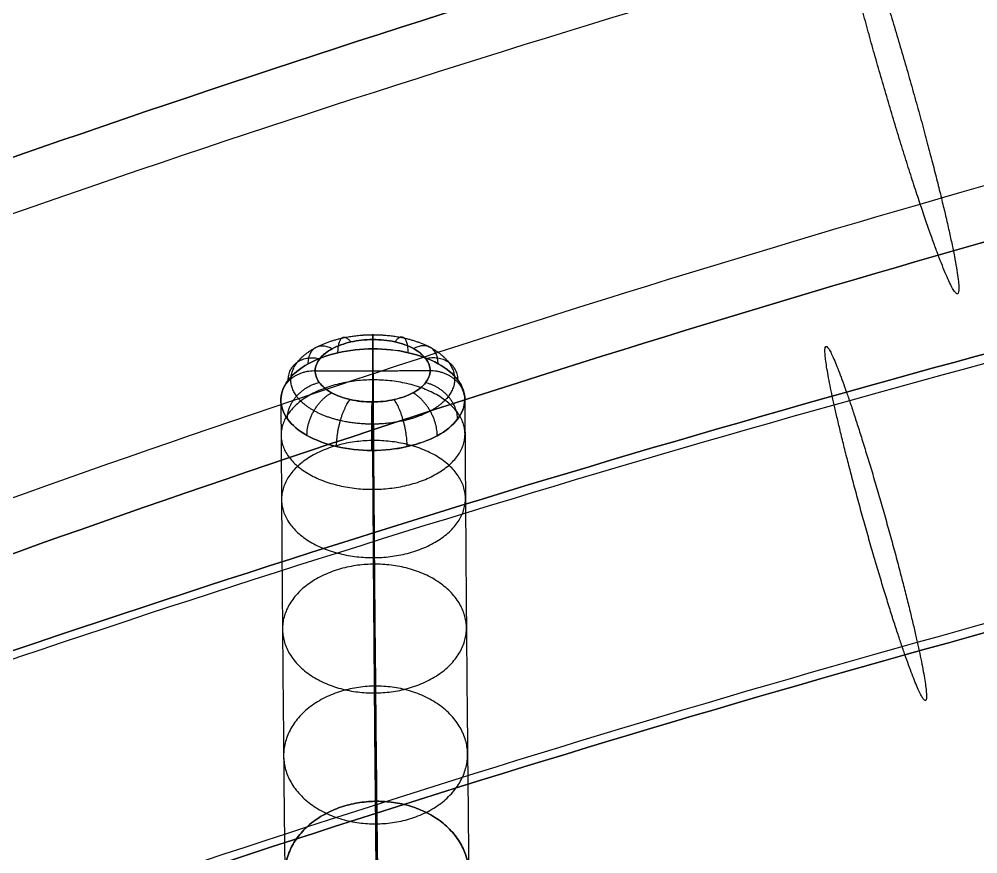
# Model space of a CAD drawing. Header units: millimetres. Extents: x -153 to 394, y -76 to 487.
# Drawn here: x 10.38 to 31.23, y 452.54 to 470.69 of the extents above; entities that cross this region are included whole.
import ezdxf

# ---------------------------------------------------------------- set-up
doc = ezdxf.new("R2010")
doc.units = ezdxf.units.MM
doc.layers.add('Livello 01', color=7, linetype='Continuous', true_color=0x000000)

msp = doc.modelspace()

# ---------------------------------------------------------------- linework, layer by layer
at = {"layer": 'Livello 01'}
for points, knots in [([(-1.013, 463.529, 777.015), (8.63, 467.283, 777.948), (28.249, 473.92, 779.46), (58.485, 481.166, 780.844), (89.216, 485.585, 781.525), (120.223, 487.089, 781.694), (151.23, 485.585, 781.525), (181.961, 481.166, 780.844), (212.196, 473.921, 779.46), (231.816, 467.283, 777.948), (241.459, 463.529, 777.015)], [0, 0, 0, 0, 30.905522, 61.678103, 92.359919, 122.993317, 153.626714, 184.30853, 215.081111, 245.986634, 245.986634, 245.986634, 245.986634]), ([(241.459, 463.529, 777.015), (231.816, 467.283, 777.948), (212.196, 473.921, 779.46), (181.961, 481.166, 780.844), (151.23, 485.585, 781.525), (120.223, 487.089, 781.694), (89.216, 485.585, 781.525), (58.485, 481.166, 780.844), (28.249, 473.92, 779.46), (8.63, 467.283, 777.948), (-1.013, 463.529, 777.015)], [-245.986634, -245.986634, -245.986634, -245.986634, -215.081111, -184.30853, -153.626714, -122.993317, -92.359919, -61.678103, -30.905522, 0, 0, 0, 0]), ([(-1.187, 462.248, 783.967), (8.498, 466.018, 784.904), (28.189, 472.68, 786.421), (58.491, 479.94, 787.808), (89.247, 484.362, 788.49), (120.222, 485.864, 788.658), (151.199, 484.362, 788.49), (181.955, 479.94, 787.808), (212.257, 472.68, 786.421), (231.948, 466.019, 784.904), (241.633, 462.248, 783.967)], [0, 0, 0, 0, 30.905522, 61.678103, 92.359919, 122.993317, 153.626714, 184.30853, 215.081111, 245.986634, 245.986634, 245.986634, 245.986634]), ([(1.614, 457.061, 775.89), (11.051, 460.735, 776.803), (30.251, 467.231, 778.282), (59.837, 474.32, 779.637), (89.901, 478.644, 780.303), (120.224, 480.114, 780.468), (150.545, 478.644, 780.303), (180.61, 474.32, 779.637), (210.195, 467.231, 778.282), (229.395, 460.735, 776.803), (238.832, 457.061, 775.89)], [0, 0, 0, 0, 30.905522, 61.678103, 92.359919, 122.993317, 153.626714, 184.30853, 215.081111, 245.986634, 245.986634, 245.986634, 245.986634]), ([(239.007, 455.781, 782.842), (229.527, 459.471, 783.759), (210.255, 465.99, 785.243), (180.604, 473.094, 786.601), (150.514, 477.42, 787.267), (120.223, 478.888, 787.432), (89.932, 477.42, 787.267), (59.842, 473.095, 786.601), (30.191, 465.99, 785.243), (10.919, 459.471, 783.759), (1.44, 455.781, 782.842)], [-245.986634, -245.986634, -245.986634, -245.986634, -215.081111, -184.30853, -153.626714, -122.993317, -92.359919, -61.678103, -30.905522, 0, 0, 0, 0]), ([(1.44, 455.781, 782.842), (10.919, 459.471, 783.759), (30.191, 465.99, 785.243), (59.842, 473.095, 786.601), (89.932, 477.42, 787.267), (120.223, 478.888, 787.432), (150.514, 477.42, 787.267), (180.604, 473.094, 786.601), (210.255, 465.99, 785.243), (229.527, 459.471, 783.759), (239.007, 455.781, 782.842)], [0, 0, 0, 0, 30.905522, 61.678103, 92.359919, 122.993317, 153.626714, 184.30853, 215.081111, 245.986634, 245.986634, 245.986634, 245.986634]), ([(241.553, 452.871, 783.913), (231.894, 456.536, 784.845), (217.149, 461.395, 785.977), (197.089, 466.546, 787.045), (184.434, 469.197, 787.546), (174.246, 470.973, 787.859), (166.582, 472.131, 788.053), (158.892, 473.114, 788.209), (148.614, 474.188, 788.371), (138.302, 474.907, 788.468), (129.265, 475.22, 788.507), (124.096, 475.308, 788.517), (120.227, 475.327, 788.52), (116.348, 475.308, 788.517), (111.181, 475.22, 788.507), (102.143, 474.907, 788.468), (89.251, 474.008, 788.346), (73.85, 472.218, 788.072), (53.428, 468.895, 787.504), (28.201, 463.011, 786.354), (8.552, 456.536, 784.845), (-1.108, 452.871, 783.913)], [-246.761261, -246.761261, -246.761261, -246.761261, -215.803164, -200.372041, -184.940919, -177.241543, -169.542167, -161.842792, -154.143416, -138.762023, -131.071327, -127.225979, -123.38063, -119.535282, -115.689934, -107.999238, -92.617845, -77.219094, -61.820342, -30.958097, 0, 0, 0, 0]), ([(-1.108, 452.871, 783.913), (8.552, 456.536, 784.845), (28.201, 463.011, 786.354), (53.428, 468.895, 787.504), (73.85, 472.218, 788.072), (89.251, 474.008, 788.346), (102.143, 474.907, 788.468), (111.181, 475.22, 788.507), (116.348, 475.308, 788.517), (120.227, 475.327, 788.52), (124.096, 475.308, 788.517), (129.265, 475.22, 788.507), (138.302, 474.907, 788.468), (148.614, 474.188, 788.371), (158.892, 473.114, 788.209), (166.582, 472.131, 788.053), (174.246, 470.973, 787.859), (184.434, 469.197, 787.546), (197.089, 466.546, 787.045), (217.149, 461.395, 785.977), (231.894, 456.536, 784.845), (241.553, 452.871, 783.913)], [0, 0, 0, 0, 30.958097, 61.820342, 77.219094, 92.617845, 107.999238, 115.689934, 119.535282, 123.38063, 127.225979, 131.071327, 138.762023, 154.143416, 161.842792, 169.542167, 177.241543, 184.940919, 200.372041, 215.803164, 246.761261, 246.761261, 246.761261, 246.761261]), ([(-1.528, 452.546, 789.545), (8.188, 456.232, 790.482), (27.939, 462.741, 791.999), (53.269, 468.648, 793.153), (73.756, 471.981, 793.723), (89.197, 473.776, 793.998), (102.116, 474.677, 794.12), (111.169, 474.99, 794.159), (116.343, 475.078, 794.17), (120.226, 475.096, 794.172), (124.101, 475.078, 794.17), (129.277, 474.99, 794.159), (138.329, 474.677, 794.12), (148.663, 473.956, 794.022), (158.966, 472.879, 793.861), (166.677, 471.893, 793.704), (174.364, 470.732, 793.51), (184.586, 468.95, 793.195), (197.289, 466.289, 792.692), (217.437, 461.116, 791.62), (232.258, 456.232, 790.482), (241.974, 452.546, 789.545)], [0, 0, 0, 0, 30.958097, 61.820342, 77.219094, 92.617845, 107.999238, 115.689934, 119.535282, 123.38063, 127.225979, 131.071327, 138.762023, 154.143416, 161.842792, 169.542167, 177.241543, 184.940919, 200.372041, 215.803164, 246.761261, 246.761261, 246.761261, 246.761261]), ([(0.911, 447.589, 783.758), (10.415, 451.194, 784.675), (29.744, 457.564, 786.16), (54.555, 463.351, 787.291), (74.637, 466.619, 787.849), (89.778, 468.379, 788.119), (102.451, 469.262, 788.238), (111.334, 469.57, 788.277), (116.412, 469.656, 788.287), (120.22, 469.674, 788.29), (124.035, 469.656, 788.287), (129.112, 469.57, 788.277), (137.995, 469.262, 788.238), (148.131, 468.556, 788.143), (158.236, 467.499, 787.984), (165.797, 466.533, 787.831), (173.332, 465.395, 787.64), (183.35, 463.648, 787.332), (195.796, 461.041, 786.839), (215.527, 455.974, 785.789), (230.031, 451.194, 784.675), (239.535, 447.589, 783.758)], [0, 0, 0, 0, 30.958097, 61.820342, 77.219094, 92.617845, 107.999238, 115.689934, 119.535282, 123.38063, 127.225979, 131.071327, 138.762023, 154.143416, 161.842792, 169.542167, 177.241543, 184.940919, 200.372041, 215.803164, 246.761261, 246.761261, 246.761261, 246.761261]), ([(0.491, 447.264, 789.39), (10.05, 450.89, 790.313), (29.482, 457.294, 791.805), (54.396, 463.103, 792.94), (74.542, 466.382, 793.501), (89.724, 468.146, 793.771), (102.423, 469.032, 793.89), (111.321, 469.339, 793.929), (116.407, 469.426, 793.939), (120.22, 469.444, 793.942), (124.041, 469.426, 793.939), (129.124, 469.339, 793.929), (138.022, 469.032, 793.89), (148.18, 468.323, 793.795), (158.31, 467.264, 793.636), (165.892, 466.295, 793.482), (173.451, 465.154, 793.291), (183.503, 463.401, 792.981), (195.997, 460.784, 792.487), (215.814, 455.695, 791.432), (230.396, 450.89, 790.313), (239.955, 447.264, 789.39)], [0, 0, 0, 0, 30.958097, 61.820342, 77.219094, 92.617845, 107.999238, 115.689934, 119.535282, 123.38063, 127.225979, 131.071327, 138.762023, 154.143416, 161.842792, 169.542167, 177.241543, 184.940919, 200.372041, 215.803164, 246.761261, 246.761261, 246.761261, 246.761261]), ([(239.955, 447.264, 789.39), (230.396, 450.89, 790.313), (215.814, 455.695, 791.432), (195.997, 460.784, 792.487), (183.503, 463.401, 792.981), (173.451, 465.154, 793.291), (165.892, 466.295, 793.482), (158.31, 467.264, 793.636), (148.18, 468.323, 793.795), (138.022, 469.032, 793.89), (129.124, 469.339, 793.929), (124.041, 469.426, 793.939), (120.22, 469.444, 793.942), (116.407, 469.426, 793.939), (111.321, 469.339, 793.929), (102.423, 469.032, 793.89), (89.724, 468.146, 793.771), (74.542, 466.382, 793.501), (54.396, 463.103, 792.94), (29.482, 457.294, 791.805), (10.05, 450.89, 790.313), (0.491, 447.264, 789.39)], [-246.761261, -246.761261, -246.761261, -246.761261, -215.803164, -200.372041, -184.940919, -177.241543, -169.542167, -161.842792, -154.143416, -138.762023, -131.071327, -127.225979, -123.38063, -119.535282, -115.689934, -107.999238, -92.617845, -77.219094, -61.820342, -30.958097, 0, 0, 0, 0]), ([(18.067, 463.723, 787.14), (17.904, 463.722, 787.14), (17.742, 463.704, 787.166), (17.442, 463.636, 787.269), (17.304, 463.586, 787.345), (17.073, 463.461, 787.536), (16.98, 463.387, 787.651), (16.853, 463.224, 787.901), (16.819, 463.136, 788.037), (16.817, 463.048, 788.173), (16.814, 462.959, 788.311), (16.845, 462.87, 788.449), (16.966, 462.705, 788.705), (17.057, 462.63, 788.823), (17.286, 462.503, 789.02), (17.424, 462.452, 789.1), (17.725, 462.383, 789.209), (17.889, 462.365, 789.239), (18.053, 462.365, 789.241)], [-7.855674, -7.855674, -7.855674, -7.855674, -7.368931, -7.368931, -6.882204, -6.882204, -6.395473, -6.395473, -5.908747, -5.908747, -5.908747, -5.416994, -5.416994, -4.925235, -4.925235, -4.433473, -4.433473, -3.941713, -3.941713, -3.941713, -3.941713]), ([(18.053, 462.365, 789.241), (17.889, 462.365, 789.239), (17.562, 462.402, 789.18), (17.148, 462.554, 788.941), (16.875, 462.781, 788.587), (16.784, 463.047, 788.174), (16.887, 463.312, 787.765), (17.166, 463.536, 787.421), (17.58, 463.686, 787.193), (17.904, 463.722, 787.14), (18.067, 463.723, 787.14)], [3.941713, 3.941713, 3.941713, 3.941713, 4.433442, 4.92517, 5.416899, 5.908628, 6.39539, 6.882151, 7.368913, 7.855674, 7.855674, 7.855674, 7.855674]), ([(18.067, 463.723, 787.14), (18.231, 463.723, 787.14), (18.56, 463.689, 787.197), (18.978, 463.538, 787.434), (19.255, 463.311, 787.787), (19.349, 463.043, 788.202), (19.247, 462.776, 788.615), (18.965, 462.55, 788.962), (18.545, 462.399, 789.191), (18.217, 462.365, 789.243), (18.053, 462.365, 789.241)], [0.000083, 0.000083, 0.000083, 0.000083, 0.493782, 0.98748, 1.481179, 1.974877, 2.466586, 2.958295, 3.450004, 3.941713, 3.941713, 3.941713, 3.941713]), ([(18.053, 462.365, 789.241), (18.217, 462.365, 789.243), (18.381, 462.382, 789.217), (18.685, 462.45, 789.115), (18.825, 462.5, 789.039), (19.059, 462.625, 788.846), (19.153, 462.701, 788.731), (19.281, 462.865, 788.478), (19.315, 462.954, 788.34), (19.318, 463.132, 788.064), (19.287, 463.221, 787.926), (19.163, 463.386, 787.669), (19.07, 463.462, 787.552), (18.839, 463.588, 787.355), (18.699, 463.638, 787.276), (18.396, 463.706, 787.168), (18.231, 463.723, 787.14), (18.067, 463.723, 787.14)], [-3.941713, -3.941713, -3.941713, -3.941713, -3.450015, -3.450015, -2.958316, -2.958316, -2.466623, -2.466623, -1.974931, -1.974931, -1.48123, -1.48123, -0.987514, -0.987514, -0.493805, -0.493805, -0.000083, -0.000083, -0.000083, -0.000083]), ([(18.048, 461.31, 789.451), (17.786, 461.311, 789.448), (17.524, 461.34, 789.402), (17.283, 461.396, 789.315), (17.042, 461.452, 789.228), (16.821, 461.535, 789.102), (16.638, 461.637, 788.944), (16.455, 461.74, 788.787), (16.31, 461.863, 788.6), (16.212, 461.997, 788.397), (16.115, 462.131, 788.194), (16.067, 462.276, 787.974), (16.07, 462.421, 787.756), (16.074, 462.564, 787.539), (16.128, 462.708, 787.324), (16.23, 462.84, 787.125), (16.332, 462.972, 786.926), (16.48, 463.094, 786.744), (16.665, 463.195, 786.593), (16.85, 463.297, 786.442), (17.07, 463.378, 786.321), (17.311, 463.434, 786.239), (17.551, 463.489, 786.158), (17.81, 463.519, 786.115), (18.07, 463.52, 786.116)], [3.941713, 3.941713, 3.941713, 3.941713, 4.433535, 4.433535, 4.433535, 4.925327, 4.925327, 4.925327, 5.417066, 5.417066, 5.417066, 5.908762, 5.908762, 5.908762, 6.395425, 6.395425, 6.395425, 6.882124, 6.882124, 6.882124, 7.368872, 7.368872, 7.368872, 7.855674, 7.855674, 7.855674, 7.855674]), ([(18.07, 463.52, 786.116), (17.81, 463.519, 786.115), (17.291, 463.46, 786.2), (16.629, 463.215, 786.563), (16.183, 462.851, 787.108), (16.018, 462.42, 787.757), (16.164, 461.986, 788.413), (16.601, 461.617, 788.975), (17.262, 461.369, 789.355), (17.786, 461.311, 789.448), (18.048, 461.31, 789.451)], [-7.855674, -7.855674, -7.855674, -7.855674, -7.368913, -6.882151, -6.39539, -5.908628, -5.416899, -4.92517, -4.433442, -3.941713, -3.941713, -3.941713, -3.941713]), ([(18.048, 461.31, 789.451), (18.31, 461.309, 789.454), (18.836, 461.366, 789.373), (19.507, 461.611, 789.009), (19.959, 461.978, 788.457), (20.122, 462.413, 787.802), (19.972, 462.848, 787.144), (19.528, 463.218, 786.582), (18.86, 463.464, 786.206), (18.333, 463.521, 786.117), (18.07, 463.52, 786.116)], [-3.941713, -3.941713, -3.941713, -3.941713, -3.450004, -2.958295, -2.466586, -1.974877, -1.481179, -0.98748, -0.493782, -0.000083, -0.000083, -0.000083, -0.000083]), ([(18.07, 463.52, 786.116), (18.333, 463.521, 786.117), (18.596, 463.493, 786.161), (18.839, 463.437, 786.246), (19.082, 463.382, 786.331), (19.305, 463.3, 786.457), (19.49, 463.198, 786.613), (19.676, 463.095, 786.769), (19.824, 462.972, 786.957), (19.923, 462.837, 787.16), (20.022, 462.703, 787.363), (20.072, 462.557, 787.583), (20.068, 462.267, 788.021), (20.013, 462.123, 788.239), (19.911, 461.989, 788.44), (19.808, 461.855, 788.641), (19.658, 461.733, 788.825), (19.47, 461.631, 788.978), (19.283, 461.529, 789.13), (19.059, 461.447, 789.252), (18.816, 461.393, 789.333), (18.58, 461.339, 789.412), (18.325, 461.311, 789.452), (18.07, 461.31, 789.452)], [0.000083, 0.000083, 0.000083, 0.000083, 0.493887, 0.493887, 0.493887, 0.987638, 0.987638, 0.987638, 1.481344, 1.481344, 1.481344, 1.975002, 1.975002, 2.466658, 2.466658, 2.466658, 2.958355, 2.958355, 2.958355, 3.450105, 3.450105, 3.450105, 3.92788, 3.92788, 3.92788, 3.92788]), ([(18.07, 463.52, 786.116), (18.071, 463.293, 785.96), (18.073, 463.068, 785.798), (18.074, 462.845, 785.633), (18.077, 462.399, 785.303), (18.08, 461.96, 784.957), (18.083, 461.526, 784.599), (18.089, 460.602, 783.836), (18.096, 459.706, 783.018), (18.103, 458.837, 782.166), (18.111, 457.923, 781.268), (18.119, 457.038, 780.331), (18.127, 456.184, 779.364), (18.135, 455.317, 778.385), (18.144, 454.482, 777.375), (18.152, 453.679, 776.341)], [-13.922896, -13.922896, -13.922896, -13.922896, -13.092882, -13.092882, -13.092882, -11.416698, -11.416698, -11.416698, -7.787849, -7.787849, -7.787849, -3.927776, -3.927776, -3.927776, 0, 0, 0, 0]), ([(18.152, 453.679, 776.341), (18.144, 454.482, 777.375), (18.135, 455.317, 778.385), (18.127, 456.184, 779.364), (18.119, 457.038, 780.331), (18.111, 457.923, 781.268), (18.103, 458.837, 782.166), (18.096, 459.706, 783.018), (18.089, 460.602, 783.836), (18.083, 461.526, 784.599), (18.08, 461.96, 784.957), (18.077, 462.399, 785.303), (18.074, 462.845, 785.633), (18.073, 463.068, 785.798), (18.071, 463.293, 785.96), (18.07, 463.52, 786.116)], [0, 0, 0, 0, 3.927776, 3.927776, 3.927776, 7.787849, 7.787849, 7.787849, 11.416698, 11.416698, 11.416698, 13.092882, 13.092882, 13.092882, 13.922896, 13.922896, 13.922896, 13.922896]), ([(16.07, 462.406, 787.778), (16.071, 462.15, 787.601), (16.076, 461.414, 787.074), (16.087, 459.706, 785.73), (16.105, 457.344, 783.574), (16.13, 454.63, 780.697), (16.147, 452.917, 778.627), (16.156, 452.088, 777.558)], [0.749858, 0.749858, 0.749858, 0.749858, 1.683143, 3.465181, 7.264787, 11.264977, 15.320941, 15.320941, 15.320941, 15.320941]), ([(20.07, 462.422, 787.788), (20.071, 462.166, 787.612), (20.076, 461.431, 787.085), (20.087, 459.724, 785.742), (20.105, 457.364, 783.587), (20.129, 454.651, 780.712), (20.147, 452.939, 778.643), (20.156, 452.11, 777.575)], [0.750412, 0.750412, 0.750412, 0.750412, 1.683143, 3.465181, 7.264787, 11.264977, 15.320941, 15.320941, 15.320941, 15.320941]), ([(18.16, 450.519, 778.792), (18.151, 451.374, 779.894), (18.141, 452.263, 780.969), (18.133, 453.188, 782.015), (18.124, 454.1, 783.046), (18.115, 455.047, 784.05), (18.107, 456.035, 785.02), (18.1, 456.974, 785.942), (18.092, 457.95, 786.834), (18.085, 458.979, 787.684), (18.082, 459.462, 788.082), (18.078, 459.956, 788.471), (18.075, 460.465, 788.848), (18.073, 460.742, 789.053), (18.072, 461.024, 789.254), (18.07, 461.31, 789.452)], [-15.226918, -15.226918, -15.226918, -15.226918, -11.041366, -11.041366, -11.041366, -6.899393, -6.899393, -6.899393, -2.926689, -2.926689, -2.926689, -1.038299, -1.038299, -1.038299, 0, 0, 0, 0]), ([(18.07, 461.31, 789.452), (18.072, 461.024, 789.254), (18.073, 460.742, 789.053), (18.075, 460.465, 788.848), (18.078, 459.956, 788.471), (18.082, 459.462, 788.082), (18.085, 458.979, 787.684), (18.092, 457.95, 786.834), (18.1, 456.974, 785.942), (18.107, 456.035, 785.02), (18.115, 455.047, 784.05), (18.124, 454.1, 783.046), (18.133, 453.188, 782.015), (18.141, 452.263, 780.969), (18.151, 451.374, 779.894), (18.16, 450.519, 778.792)], [0, 0, 0, 0, 1.038299, 1.038299, 1.038299, 2.926689, 2.926689, 2.926689, 6.899393, 6.899393, 6.899393, 11.041366, 11.041366, 11.041366, 15.226918, 15.226918, 15.226918, 15.226918]), ([(18.152, 453.679, 776.341), (18.157, 453.285, 775.832), (18.166, 452.469, 774.686), (18.182, 451.254, 772.783), (18.2, 450.005, 770.669), (18.226, 448.349, 767.699), (18.256, 446.463, 764.089), (18.281, 445.04, 761.208), (18.292, 444.387, 759.86)], [0, 0, 0, 0, 2.106533, 4.471066, 7.011941, 9.644647, 14.840793, 19.363494, 19.363494, 19.363494, 19.363494]), ([(18.292, 444.387, 759.86), (18.281, 445.04, 761.208), (18.256, 446.463, 764.089), (18.226, 448.349, 767.699), (18.2, 450.005, 770.669), (18.182, 451.254, 772.783), (18.166, 452.469, 774.686), (18.157, 453.285, 775.832), (18.152, 453.679, 776.341)], [-19.363494, -19.363494, -19.363494, -19.363494, -14.840793, -9.644647, -7.011941, -4.471066, -2.106533, 0, 0, 0, 0])]:
    msp.add_open_spline(points, degree=3, knots=knots, dxfattribs=at)
for points, weights, degree, knots in [([(30.365, 465.558, 785.101), (29.333, 468.277, 789.169), (28.368, 472.239, 786.276), (27.403, 476.201, 783.383), (28.435, 473.483, 779.316)], [1, 0.707106781187, 1, 0.707106781187, 1], 2, [15.707963, 15.707963, 15.707963, 23.561945, 23.561945, 31.415927, 31.415927, 31.415927]), ([(28.435, 473.483, 779.316), (29.467, 470.765, 775.248), (30.432, 466.802, 778.141), (31.397, 462.84, 781.034), (30.365, 465.558, 785.101)], [1, 0.707106781187, 1, 0.707106781187, 1], 2, [0, 0, 0, 7.853982, 7.853982, 15.707963, 15.707963, 15.707963]), ([(18.048, 461.882, 789.569), (17.813, 461.883, 789.566), (17.346, 461.935, 789.482), (16.756, 462.155, 789.14), (16.368, 462.482, 788.635), (16.241, 462.864, 788.048), (16.391, 463.243, 787.469), (16.789, 463.563, 786.983), (17.377, 463.776, 786.661), (17.837, 463.828, 786.586), (18.068, 463.828, 786.587)], [0.848424820079, 0.848427252314, 0.848688750059, 0.849804881574, 0.85150841003, 0.853568469933, 0.85568641864, 0.857533328601, 0.858802943426, 0.859112224751, 0.859117168385], 3, [3.941713, 3.941713, 3.941713, 3.941713, 4.433442, 4.92517, 5.416899, 5.908628, 6.39539, 6.882151, 7.368913, 7.855674, 7.855674, 7.855674, 7.855674]), ([(18.068, 463.828, 786.587), (18.301, 463.829, 786.588), (18.768, 463.78, 786.667), (19.361, 463.565, 787.001), (19.757, 463.241, 787.5), (19.895, 462.858, 788.088), (19.752, 462.474, 788.675), (19.351, 462.149, 789.17), (18.752, 461.932, 789.499), (18.282, 461.882, 789.572), (18.048, 461.882, 789.569)], [0.859117168385, 0.859123350538, 0.8588274348, 0.857550625513, 0.85567695441, 0.853536691291, 0.851471319495, 0.849777337936, 0.848674135961, 0.848422387943, 0.848424820079], 3, [0.000083, 0.000083, 0.000083, 0.000083, 0.493782, 0.98748, 1.481179, 1.974877, 2.466586, 2.958295, 3.450004, 3.941713, 3.941713, 3.941713, 3.941713]), ([(29.641, 456.864, 791.661), (28.738, 459.447, 794.579), (28.102, 462.304, 791.853), (27.466, 465.162, 789.127), (28.369, 462.579, 786.209)], [1, 0.707106781187, 1, 0.707106781187, 1], 2, [0, 0, 0, 6.283185, 6.283185, 12.566371, 12.566371, 12.566371]), ([(18.074, 462.845, 785.633), (16.074, 462.837, 785.627), (16.075, 461.647, 787.235), (16.075, 460.457, 788.843), (18.075, 460.465, 788.848)], [1, 0.707106781187, 1, 0.707106780347, 1.00000000168], 2, [0, 0, 0, 3.141593, 3.141593, 6.283185, 6.283185, 6.283185]), ([(18.075, 460.465, 788.848), (20.075, 460.474, 788.853), (20.074, 461.664, 787.246), (20.074, 462.853, 785.638), (18.074, 462.845, 785.633)], [0.999999998321, 0.707106782026, 1, 0.707106781187, 1], 2, [6.283185, 6.283185, 6.283185, 9.424778, 9.424778, 12.566371, 12.566371, 12.566371]), ([(28.369, 462.579, 786.209), (29.272, 459.996, 783.291), (29.908, 457.139, 786.017), (30.544, 454.281, 788.743), (29.641, 456.864, 791.661)], [1, 0.707106781187, 1, 0.707106781187, 1], 2, [12.566371, 12.566371, 12.566371, 18.849556, 18.849556, 25.132741, 25.132741, 25.132741]), ([(18.083, 461.526, 784.599), (16.083, 461.517, 784.593), (16.084, 460.244, 786.135), (16.085, 458.97, 787.678), (18.085, 458.979, 787.683)], [1, 0.707106781187, 1, 0.707106780457, 1.00000000146], 2, [0, 0, 0, 3.141593, 3.141593, 6.283185, 6.283185, 6.283185]), ([(18.085, 458.979, 787.683), (20.085, 458.988, 787.689), (20.084, 460.262, 786.147), (20.083, 461.535, 784.605), (18.083, 461.526, 784.599)], [0.99999999854, 0.707106781916, 1, 0.707106781187, 1], 2, [6.283185, 6.283185, 6.283185, 9.424778, 9.424778, 12.566371, 12.566371, 12.566371]), ([(18.103, 458.837, 782.166), (16.103, 458.827, 782.159), (16.105, 457.426, 783.586), (16.107, 456.025, 785.013), (18.107, 456.035, 785.02)], [1, 0.707106781187, 1, 0.707106780691, 1.00000000099], 2, [0, 0, 0, 3.141593, 3.141593, 6.283185, 6.283185, 6.283185]), ([(18.107, 456.035, 785.02), (20.107, 456.045, 785.027), (20.105, 457.446, 783.6), (20.103, 458.847, 782.172), (18.103, 458.837, 782.166)], [0.999999999008, 0.707106781683, 1, 0.707106781187, 1], 2, [6.283185, 6.283185, 6.283185, 9.424778, 9.424778, 12.566371, 12.566371, 12.566371]), ([(18.127, 456.184, 779.364), (16.127, 456.173, 779.357), (16.13, 454.675, 780.682), (16.133, 453.177, 782.007), (18.133, 453.188, 782.015)], [1, 0.707106781187, 1, 0.707106780937, 1.0000000005], 2, [0, 0, 0, 3.141593, 3.141593, 6.283185, 6.283185, 6.283185]), ([(18.133, 453.188, 782.015), (20.133, 453.198, 782.022), (20.13, 454.696, 780.697), (20.127, 456.194, 779.372), (18.127, 456.184, 779.364)], [0.999999999501, 0.707106781436, 1, 0.707106781187, 1], 2, [6.283185, 6.283185, 6.283185, 9.424778, 9.424778, 12.566371, 12.566371, 12.566371]), ([(18.16, 450.519, 778.792), (16.16, 450.507, 778.784), (16.156, 452.088, 777.558), (16.152, 453.668, 776.333), (18.152, 453.679, 776.341)], [1, 0.707106781187, 1, 0.707106781187, 1], 2, [-6.283185, -6.283185, -6.283185, -3.141593, -3.141593, 0, 0, 0]), ([(18.152, 453.679, 776.341), (16.152, 453.668, 776.333), (16.156, 452.088, 777.558), (16.16, 450.507, 778.784), (18.16, 450.519, 778.792)], [1, 0.707106781187, 1, 0.707106781187, 1], 2, [0, 0, 0, 4, 4, 8, 8, 8]), ([(18.152, 453.679, 776.341), (20.152, 453.69, 776.349), (20.156, 452.11, 777.575), (20.16, 450.53, 778.801), (18.16, 450.519, 778.792)], [1, 0.707106781187, 1, 0.707106781187, 1], 2, [-12.566371, -12.566371, -12.566371, -9.424778, -9.424778, -6.283185, -6.283185, -6.283185]), ([(18.16, 450.519, 778.792), (20.16, 450.53, 778.801), (20.156, 452.11, 777.575), (20.152, 453.69, 776.349), (18.152, 453.679, 776.341)], [1, 0.707106781187, 1, 0.707106781187, 1], 2, [0, 0, 0, 4, 4, 8, 8, 8])]:
    msp.add_rational_spline(points, weights, degree=degree, knots=knots, dxfattribs=at)
for points, weights in [([(18.067, 463.723, 787.14), (18.067, 464.117, 786.53), (18.07, 463.52, 786.116)], [1, 0.718234336769, 1]), ([(18.07, 463.52, 786.116), (18.067, 464.117, 786.53), (18.067, 463.723, 787.14)], [1, 0.718234336769, 1]), ([(17.311, 463.434, 786.239), (17.315, 464.035, 786.651), (17.592, 463.67, 787.217)], [1, 0.717337322573, 1]), ([(18.839, 463.437, 786.246), (18.828, 464.038, 786.658), (18.548, 463.672, 787.222)], [1, 0.717377224373, 1]), ([(16.665, 463.195, 786.593), (16.673, 463.805, 787.001), (17.189, 463.524, 787.441)], [1, 0.71487422549, 1]), ([(19.49, 463.198, 786.613), (19.476, 463.807, 787.021), (18.954, 463.525, 787.453)], [1, 0.714902297087, 1]), ([(16.23, 462.84, 787.125), (16.235, 463.461, 787.53), (16.917, 463.306, 787.776)], [1, 0.711284884391, 1]), ([(19.923, 462.837, 787.16), (19.911, 463.458, 787.565), (19.225, 463.304, 787.798)], [1, 0.711264085089, 1]), ([(16.07, 462.421, 787.756), (16.067, 463.051, 788.163), (16.817, 463.048, 788.173)], [1, 0.707172733723, 1]), ([(20.07, 462.412, 787.803), (20.067, 463.042, 788.21), (19.317, 463.043, 788.203)], [1, 0.707091741546, 1]), ([(16.212, 461.997, 788.397), (16.201, 462.633, 788.811), (16.906, 462.788, 788.577)], [1, 0.703137983954, 1]), ([(19.911, 461.989, 788.44), (19.915, 462.624, 788.855), (19.217, 462.783, 788.604)], [1, 0.703065508344, 1]), ([(16.638, 461.637, 788.944), (16.624, 462.274, 789.369), (17.172, 462.566, 788.922)], [1, 0.699805562128, 1]), ([(17.283, 461.396, 789.315), (17.271, 462.032, 789.749), (17.575, 462.418, 789.155)], [1, 0.697618795084, 1]), ([(18.816, 461.393, 789.333), (18.82, 462.029, 789.767), (18.533, 462.416, 789.166)], [1, 0.697590131905, 1]), ([(19.47, 461.631, 788.978), (19.478, 462.268, 789.403), (18.942, 462.563, 788.942)], [1, 0.6997516024, 1]), ([(18.048, 461.31, 789.451), (18.044, 461.946, 789.889), (18.053, 462.365, 789.241)], [1, 0.696849640158, 1]), ([(18.053, 462.365, 789.241), (18.044, 461.946, 789.889), (18.048, 461.31, 789.451)], [1, 0.696849640158, 1])]:
    msp.add_rational_spline(points, weights, degree=2, dxfattribs=at)
for points, degree in [([(18.066, 463.723, 787.14), (18.066, 463.044, 788.19), (18.066, 462.365, 789.241)], 2), ([(16.817, 463.039, 788.188), (18.067, 463.044, 788.191), (19.317, 463.048, 788.194)], 2), ([(18.07, 461.31, 789.452), (18.063, 461.31, 789.451), (18.055, 461.31, 789.451), (18.048, 461.31, 789.451)], 3)]:
    msp.add_open_spline(points, degree=degree, dxfattribs=at)

doc.saveas('drawing.dxf')
